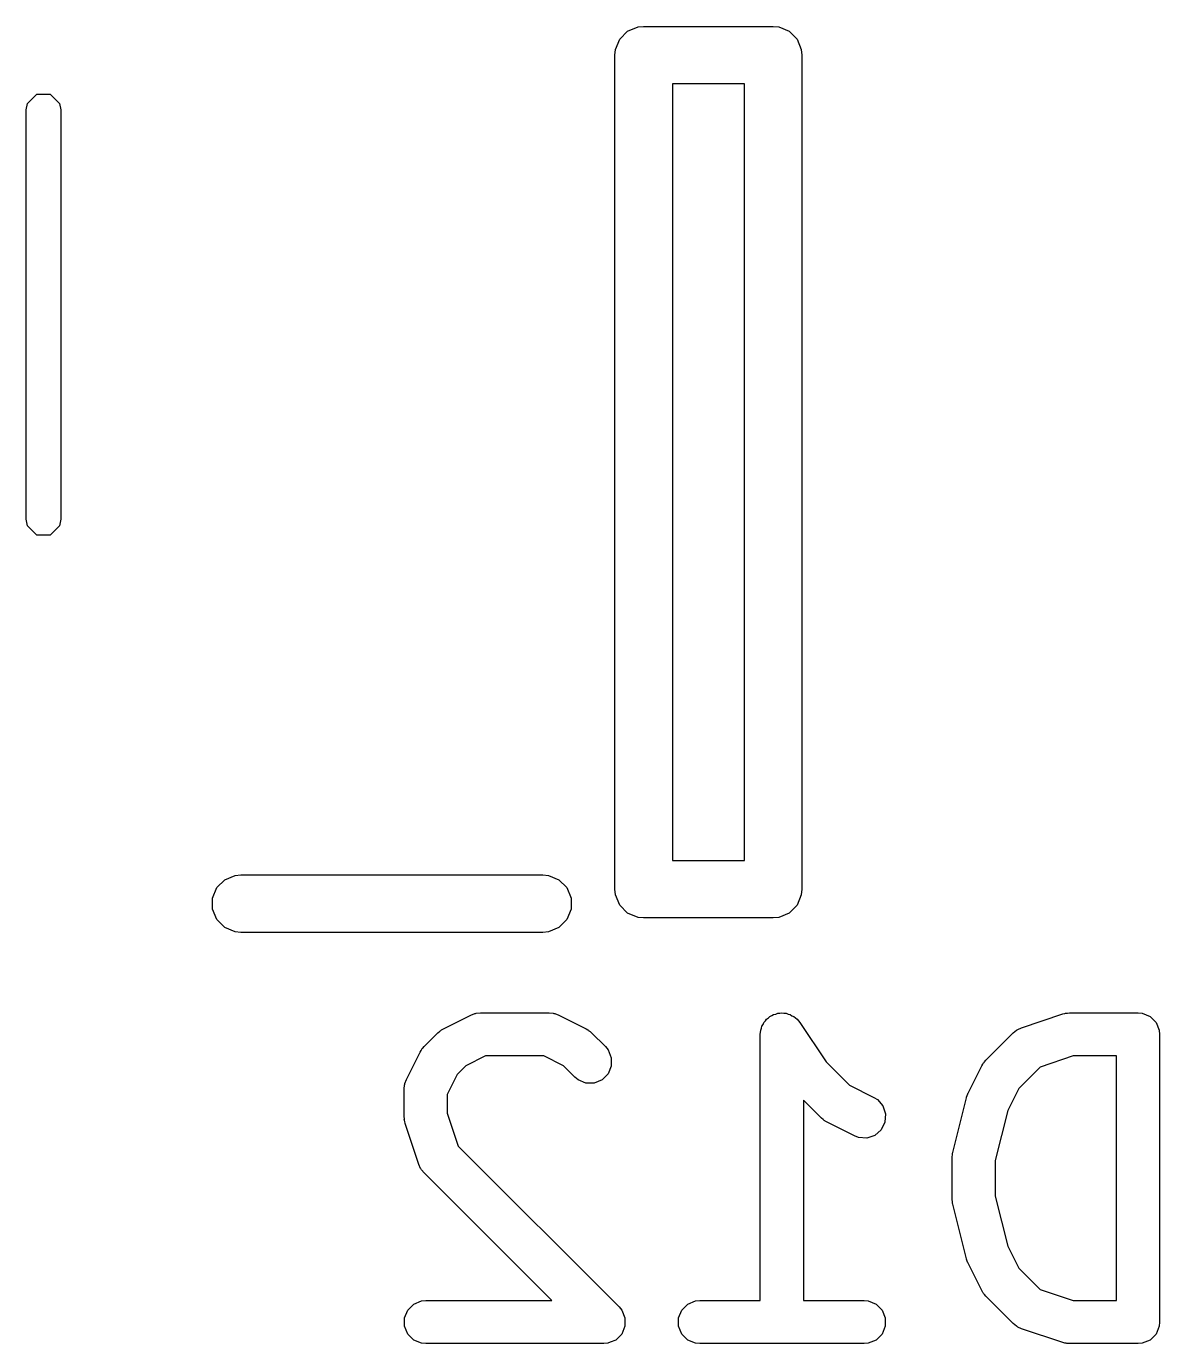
# Model space of a CAD drawing. Header units: inches. Extents: x 1.47 to 5.17, y -6.85 to -1.2.
# Drawn here: x 2.9823 to 3.1374, y -5.4361 to -5.2558 of the extents above; entities that cross this region are included whole.
import ezdxf

# ---------------------------------------------------------------- set-up
doc = ezdxf.new("R2010")
doc.units = ezdxf.units.IN
doc.header["$MEASUREMENT"] = 0
doc.layers.add('B.Silkscreen', color=31, linetype='CONTINUOUS', true_color=0xe8b2a7)

msp = doc.modelspace()

# ---------------------------------------------------------------- linework, layer by layer
at = {"layer": 'B.Silkscreen', "linetype": 'CONTINUOUS'}
for p, q in [((3.06457, -5.25649), (3.06599, -5.2559)), ((3.06599, -5.2559), (3.06676, -5.25583)), ((3.06676, -5.25583), (3.08447, -5.25583)), ((3.08447, -5.25583), (3.08524, -5.2559)), ((3.08524, -5.2559), (3.08666, -5.25649)), ((3.06289, -5.259), (3.06348, -5.25758)), ((3.06348, -5.25758), (3.06457, -5.25649)), ((3.08666, -5.25649), (3.08775, -5.25758)), ((3.08775, -5.25758), (3.08833, -5.259)), ((3.06282, -5.25976), (3.06289, -5.259)), ((3.08833, -5.259), (3.08841, -5.25976)), ((3.06282, -5.37394), (3.06282, -5.25976)), ((3.08841, -5.25976), (3.08841, -5.37394)), ((3.07069, -5.2637), (3.07069, -5.37)), ((3.08054, -5.2637), (3.07069, -5.2637)), ((3.08054, -5.37), (3.08054, -5.2637)), ((2.98228, -5.26727), (2.98246, -5.26637)), ((2.98246, -5.26637), (2.98374, -5.26509)), ((2.98374, -5.26509), (2.98555, -5.26509)), ((2.98555, -5.26509), (2.98683, -5.26637)), ((2.98683, -5.26637), (2.98701, -5.26727)), ((2.98228, -5.32328), (2.98228, -5.26727)), ((2.98701, -5.26727), (2.98701, -5.32328)), ((2.98246, -5.32418), (2.98228, -5.32328)), ((2.98374, -5.32546), (2.98246, -5.32418)), ((2.98683, -5.32418), (2.98555, -5.32546)), ((2.98701, -5.32328), (2.98683, -5.32418)), ((2.98555, -5.32546), (2.98374, -5.32546)), ((3.07069, -5.37), (3.08054, -5.37)), ((3.00836, -5.37372), (3.00945, -5.37263)), ((3.00945, -5.37263), (3.01087, -5.37204)), ((3.01087, -5.37204), (3.01164, -5.37197)), ((3.01164, -5.37197), (3.05298, -5.37197)), ((3.05298, -5.37197), (3.05374, -5.37204)), ((3.05374, -5.37204), (3.05516, -5.37263)), ((3.05516, -5.37263), (3.05625, -5.37372)), ((3.00778, -5.37514), (3.00836, -5.37372)), ((3.05625, -5.37372), (3.05684, -5.37514)), ((3.06289, -5.37471), (3.06282, -5.37394)), ((3.06348, -5.37612), (3.06289, -5.37471)), ((3.08833, -5.37471), (3.08775, -5.37612)), ((3.08841, -5.37394), (3.08833, -5.37471)), ((3.00778, -5.37667), (3.00778, -5.37514)), ((3.00836, -5.37809), (3.00778, -5.37667)), ((3.05684, -5.37667), (3.05625, -5.37809)), ((3.05684, -5.37514), (3.05684, -5.37667)), ((3.06457, -5.37721), (3.06348, -5.37612)), ((3.08775, -5.37612), (3.08666, -5.37721)), ((3.00945, -5.37918), (3.00836, -5.37809)), ((3.05625, -5.37809), (3.05516, -5.37918)), ((3.06599, -5.3778), (3.06457, -5.37721)), ((3.06676, -5.37787), (3.06599, -5.3778)), ((3.08447, -5.37787), (3.06676, -5.37787)), ((3.08524, -5.3778), (3.08447, -5.37787)), ((3.08666, -5.37721), (3.08524, -5.3778)), ((3.01087, -5.37977), (3.00945, -5.37918)), ((3.01164, -5.37984), (3.01087, -5.37977)), ((3.05298, -5.37984), (3.01164, -5.37984)), ((3.05374, -5.37977), (3.05298, -5.37984)), ((3.05516, -5.37918), (3.05374, -5.37977)), ((3.03936, -5.39305), (3.04311, -5.39117)), ((3.04311, -5.39117), (3.04365, -5.39096)), ((3.04365, -5.39096), (3.04376, -5.39096)), ((3.04376, -5.39096), (3.04386, -5.39092)), ((3.04386, -5.39092), (3.04443, -5.39086)), ((3.04443, -5.39086), (3.05381, -5.39086)), ((3.05381, -5.39086), (3.05438, -5.39092)), ((3.05438, -5.39092), (3.05448, -5.39096)), ((3.05448, -5.39096), (3.05459, -5.39096)), ((3.05459, -5.39096), (3.05513, -5.39117)), ((3.05513, -5.39117), (3.05888, -5.39305)), ((3.08431, -5.39124), (3.08455, -5.39108)), ((3.08455, -5.39108), (3.08483, -5.39103)), ((3.08483, -5.39103), (3.0851, -5.39092)), ((3.0851, -5.39092), (3.08539, -5.39092)), ((3.08539, -5.39092), (3.08568, -5.39086)), ((3.08568, -5.39086), (3.08596, -5.39092)), ((3.08596, -5.39092), (3.08625, -5.39092)), ((3.08625, -5.39092), (3.08652, -5.39103)), ((3.08652, -5.39103), (3.08681, -5.39108)), ((3.08681, -5.39108), (3.08705, -5.39125)), ((3.11849, -5.39289), (3.12411, -5.39101)), ((3.12411, -5.39101), (3.1244, -5.39095)), ((3.1244, -5.39095), (3.12447, -5.39092)), ((3.12447, -5.39092), (3.12458, -5.39091)), ((3.12458, -5.39091), (3.12468, -5.39088)), ((3.12468, -5.39088), (3.12476, -5.39089)), ((3.12476, -5.39089), (3.12505, -5.39086)), ((3.12505, -5.39086), (3.13442, -5.39086)), ((3.13442, -5.39086), (3.135, -5.39092)), ((3.135, -5.39092), (3.13606, -5.39136)), ((3.08278, -5.39324), (3.08289, -5.39297)), ((3.08289, -5.39297), (3.08295, -5.39268)), ((3.08295, -5.39268), (3.08311, -5.39244)), ((3.08311, -5.39244), (3.08322, -5.39217)), ((3.08322, -5.39217), (3.08343, -5.39196)), ((3.08343, -5.39196), (3.08359, -5.39172)), ((3.08359, -5.39172), (3.08383, -5.39156)), ((3.08383, -5.39156), (3.08404, -5.39136)), ((3.08404, -5.39136), (3.08431, -5.39124)), ((3.08705, -5.39125), (3.08732, -5.39136)), ((3.08732, -5.39136), (3.08752, -5.39156)), ((3.08752, -5.39156), (3.08777, -5.39173)), ((3.08777, -5.39173), (3.08813, -5.39217)), ((3.08813, -5.39217), (3.08813, -5.39217)), ((3.08813, -5.39217), (3.08813, -5.39217)), ((3.08813, -5.39217), (3.08813, -5.39217)), ((3.08813, -5.39217), (3.09172, -5.39755)), ((3.11796, -5.39312), (3.11849, -5.39289)), ((3.13606, -5.39136), (3.13688, -5.39217)), ((3.13688, -5.39217), (3.13732, -5.39324)), ((3.03672, -5.39547), (3.03859, -5.3936)), ((3.03859, -5.3936), (3.03882, -5.39341)), ((3.03882, -5.39341), (3.03887, -5.39335)), ((3.03887, -5.39335), (3.03896, -5.3933)), ((3.03896, -5.3933), (3.03904, -5.39323)), ((3.03904, -5.39323), (3.03911, -5.3932)), ((3.03911, -5.3932), (3.03936, -5.39305)), ((3.05888, -5.39305), (3.05912, -5.3932)), ((3.05912, -5.3932), (3.0592, -5.39323)), ((3.0592, -5.39323), (3.05928, -5.3933)), ((3.05928, -5.3933), (3.05937, -5.39335)), ((3.05937, -5.39335), (3.05942, -5.39341)), ((3.05942, -5.39341), (3.05964, -5.3936)), ((3.05964, -5.3936), (3.06152, -5.39547)), ((3.08272, -5.39381), (3.08278, -5.39324)), ((3.08272, -5.43023), (3.08272, -5.39381)), ((3.08272, -5.39381), (3.08272, -5.39381)), ((3.08272, -5.39381), (3.08272, -5.39381)), ((3.08272, -5.39381), (3.08272, -5.39381)), ((3.11359, -5.39735), (3.11733, -5.3936)), ((3.11733, -5.3936), (3.11778, -5.39323)), ((3.11778, -5.39323), (3.11788, -5.39319)), ((3.11788, -5.39319), (3.11796, -5.39312)), ((3.13732, -5.39324), (3.13737, -5.39381)), ((3.13737, -5.39381), (3.13737, -5.43318)), ((3.03429, -5.39999), (3.03617, -5.39624)), ((3.03617, -5.39624), (3.03632, -5.39599)), ((3.03632, -5.39599), (3.03635, -5.39592)), ((3.03635, -5.39592), (3.03642, -5.39584)), ((3.03642, -5.39584), (3.03647, -5.39575)), ((3.03647, -5.39575), (3.03653, -5.3957)), ((3.03653, -5.3957), (3.03672, -5.39547)), ((3.06152, -5.39547), (3.06189, -5.39592)), ((3.06189, -5.39592), (3.06233, -5.39699)), ((3.04243, -5.39811), (3.04123, -5.39931)), ((3.04513, -5.39676), (3.04243, -5.39811)), ((3.05311, -5.39676), (3.04513, -5.39676)), ((3.05581, -5.39811), (3.05311, -5.39676)), ((3.05734, -5.39965), (3.05581, -5.39811)), ((3.06233, -5.39814), (3.06189, -5.3992)), ((3.06233, -5.39699), (3.06233, -5.39814)), ((3.09172, -5.39755), (3.09492, -5.40076)), ((3.11116, -5.40187), (3.11303, -5.39812)), ((3.11303, -5.39812), (3.11319, -5.39787)), ((3.11319, -5.39787), (3.11322, -5.3978)), ((3.11322, -5.3978), (3.11328, -5.39771)), ((3.11328, -5.39771), (3.11334, -5.39763)), ((3.11334, -5.39763), (3.1134, -5.39757)), ((3.1134, -5.39757), (3.11359, -5.39735)), ((3.12102, -5.39827), (3.1181, -5.40119)), ((3.12553, -5.39676), (3.12102, -5.39827)), ((3.13147, -5.39676), (3.12553, -5.39676)), ((3.13147, -5.43023), (3.13147, -5.39676)), ((3.03408, -5.40053), (3.03429, -5.39999)), ((3.04123, -5.39931), (3.03989, -5.40201)), ((3.05779, -5.40002), (3.05734, -5.39965)), ((3.05885, -5.40046), (3.05779, -5.40002)), ((3.06107, -5.40002), (3.06001, -5.40046)), ((3.06189, -5.3992), (3.06107, -5.40002)), ((3.03398, -5.40131), (3.03404, -5.40073)), ((3.03398, -5.40506), (3.03398, -5.40131)), ((3.03404, -5.40073), (3.03408, -5.40064)), ((3.03408, -5.40064), (3.03408, -5.40053)), ((3.03989, -5.40201), (3.03989, -5.40458)), ((3.06001, -5.40046), (3.05885, -5.40046)), ((3.09492, -5.40076), (3.09825, -5.40242)), ((3.11104, -5.40217), (3.11113, -5.40192)), ((3.11113, -5.40192), (3.11114, -5.40191)), ((3.11114, -5.40191), (3.11116, -5.40187)), ((3.1181, -5.40119), (3.11658, -5.40422)), ((3.09109, -5.40527), (3.08863, -5.40282)), ((3.08863, -5.40282), (3.08863, -5.43023)), ((3.09825, -5.40242), (3.09874, -5.40273)), ((3.09874, -5.40273), (3.09949, -5.4036)), ((3.09949, -5.4036), (3.09985, -5.40469)), ((3.10906, -5.40997), (3.11093, -5.40247)), ((3.11093, -5.40247), (3.11095, -5.40243)), ((3.11095, -5.40241), (3.11104, -5.40217)), ((3.11095, -5.40243), (3.11095, -5.40241)), ((3.03401, -5.40535), (3.03398, -5.40506)), ((3.034, -5.40543), (3.03401, -5.40535)), ((3.03403, -5.40553), (3.034, -5.40543)), ((3.03404, -5.40564), (3.03403, -5.40553)), ((3.03989, -5.40458), (3.04139, -5.40909)), ((3.09131, -5.40546), (3.09109, -5.40527)), ((3.09137, -5.40552), (3.09131, -5.40546)), ((3.09145, -5.40557), (3.09137, -5.40552)), ((3.09154, -5.40564), (3.09145, -5.40557)), ((3.09985, -5.40469), (3.09977, -5.40584)), ((3.11658, -5.40422), (3.11488, -5.41105)), ((3.03407, -5.40571), (3.03404, -5.40564)), ((3.03413, -5.40599), (3.03407, -5.40571)), ((3.03601, -5.41162), (3.03413, -5.40599)), ((3.09161, -5.40567), (3.09154, -5.40564)), ((3.09186, -5.40583), (3.09161, -5.40567)), ((3.0956, -5.4077), (3.09186, -5.40583)), ((3.09926, -5.40687), (3.09839, -5.40763)), ((3.09977, -5.40584), (3.09926, -5.40687)), ((3.04139, -5.40909), (3.06339, -5.43109)), ((3.09615, -5.40791), (3.0956, -5.4077)), ((3.09729, -5.40799), (3.09615, -5.40791)), ((3.09839, -5.40763), (3.09729, -5.40799)), ((3.10897, -5.41054), (3.10901, -5.41033)), ((3.10898, -5.41058), (3.10897, -5.41054)), ((3.10897, -5.41068), (3.10898, -5.41058)), ((3.10897, -5.41631), (3.10897, -5.41068)), ((3.10901, -5.41033), (3.10903, -5.41011)), ((3.10903, -5.41011), (3.10904, -5.41007)), ((3.10904, -5.41007), (3.10906, -5.40997)), ((3.03624, -5.41215), (3.03601, -5.41162)), ((3.03631, -5.41223), (3.03624, -5.41215)), ((3.03635, -5.41233), (3.03631, -5.41223)), ((3.03672, -5.41277), (3.03635, -5.41233)), ((3.05418, -5.43023), (3.03672, -5.41277)), ((3.11488, -5.41105), (3.11488, -5.41595)), ((3.10898, -5.41641), (3.10897, -5.41631)), ((3.10897, -5.41645), (3.10898, -5.41641)), ((3.11488, -5.41595), (3.11658, -5.42278)), ((3.10901, -5.41667), (3.10897, -5.41645)), ((3.10903, -5.41688), (3.10901, -5.41667)), ((3.10904, -5.41693), (3.10903, -5.41688)), ((3.10906, -5.41703), (3.10904, -5.41693)), ((3.11093, -5.42452), (3.10906, -5.41703)), ((3.11658, -5.42278), (3.1181, -5.42581)), ((3.11095, -5.42457), (3.11093, -5.42452)), ((3.11095, -5.42459), (3.11095, -5.42457)), ((3.11104, -5.42483), (3.11095, -5.42459)), ((3.11113, -5.42507), (3.11104, -5.42483)), ((3.11114, -5.42509), (3.11113, -5.42507)), ((3.11116, -5.42513), (3.11114, -5.42509)), ((3.11303, -5.42888), (3.11116, -5.42513)), ((3.1181, -5.42581), (3.12102, -5.42873)), ((3.11319, -5.42913), (3.11303, -5.42888)), ((3.12102, -5.42873), (3.12553, -5.43023)), ((3.03448, -5.43154), (3.03529, -5.43073)), ((3.03529, -5.43073), (3.03636, -5.43029)), ((3.03636, -5.43029), (3.03693, -5.43023)), ((3.03693, -5.43023), (3.05418, -5.43023)), ((3.07197, -5.43154), (3.07279, -5.43073)), ((3.07279, -5.43073), (3.07385, -5.43029)), ((3.07385, -5.43029), (3.07443, -5.43023)), ((3.07443, -5.43023), (3.08272, -5.43023)), ((3.08863, -5.43023), (3.09693, -5.43023)), ((3.09693, -5.43023), (3.0975, -5.43029)), ((3.0975, -5.43029), (3.09857, -5.43073)), ((3.09857, -5.43073), (3.09938, -5.43154)), ((3.11322, -5.4292), (3.11319, -5.42913)), ((3.11328, -5.42928), (3.11322, -5.4292)), ((3.11334, -5.42937), (3.11328, -5.42928)), ((3.1134, -5.42942), (3.11334, -5.42937)), ((3.11359, -5.42965), (3.1134, -5.42942)), ((3.11733, -5.43339), (3.11359, -5.42965)), ((3.12553, -5.43023), (3.13147, -5.43023)), ((3.03404, -5.43261), (3.03448, -5.43154)), ((3.03404, -5.43376), (3.03404, -5.43261)), ((3.06339, -5.43109), (3.06376, -5.43154)), ((3.06376, -5.43154), (3.0642, -5.43261)), ((3.0642, -5.43261), (3.0642, -5.43376)), ((3.07153, -5.43261), (3.07197, -5.43154)), ((3.07153, -5.43376), (3.07153, -5.43261)), ((3.09938, -5.43154), (3.09982, -5.43261)), ((3.09982, -5.43261), (3.09982, -5.43376)), ((3.03448, -5.43482), (3.03404, -5.43376)), ((3.0642, -5.43376), (3.06376, -5.43482)), ((3.07197, -5.43482), (3.07153, -5.43376)), ((3.09982, -5.43376), (3.09938, -5.43482)), ((3.11778, -5.43376), (3.11733, -5.43339)), ((3.11788, -5.4338), (3.11778, -5.43376)), ((3.11796, -5.43387), (3.11788, -5.4338)), ((3.11849, -5.43411), (3.11796, -5.43387)), ((3.12411, -5.43598), (3.11849, -5.43411)), ((3.13732, -5.43376), (3.13688, -5.43482)), ((3.13737, -5.43318), (3.13732, -5.43376)), ((3.03529, -5.43564), (3.03448, -5.43482)), ((3.03636, -5.43608), (3.03529, -5.43564)), ((3.03693, -5.43613), (3.03636, -5.43608)), ((3.0613, -5.43613), (3.03693, -5.43613)), ((3.06188, -5.43608), (3.0613, -5.43613)), ((3.06219, -5.43595), (3.06188, -5.43608)), ((3.06295, -5.43564), (3.06219, -5.43595)), ((3.06376, -5.43482), (3.06295, -5.43564)), ((3.07279, -5.43564), (3.07197, -5.43482)), ((3.07385, -5.43608), (3.07279, -5.43564)), ((3.07443, -5.43613), (3.07385, -5.43608)), ((3.09693, -5.43613), (3.07443, -5.43613)), ((3.0975, -5.43608), (3.09693, -5.43613)), ((3.09857, -5.43564), (3.0975, -5.43608)), ((3.09938, -5.43482), (3.09857, -5.43564)), ((3.1244, -5.43605), (3.12411, -5.43598)), ((3.12447, -5.43608), (3.1244, -5.43605)), ((3.12458, -5.43609), (3.12447, -5.43608)), ((3.12468, -5.43611), (3.12458, -5.43609)), ((3.12476, -5.43611), (3.12468, -5.43611)), ((3.12505, -5.43613), (3.12476, -5.43611)), ((3.13442, -5.43613), (3.12505, -5.43613)), ((3.135, -5.43608), (3.13442, -5.43613)), ((3.13606, -5.43564), (3.135, -5.43608)), ((3.13688, -5.43482), (3.13606, -5.43564))]:
    msp.add_line(p, q, dxfattribs=at)

doc.saveas('drawing.dxf')
